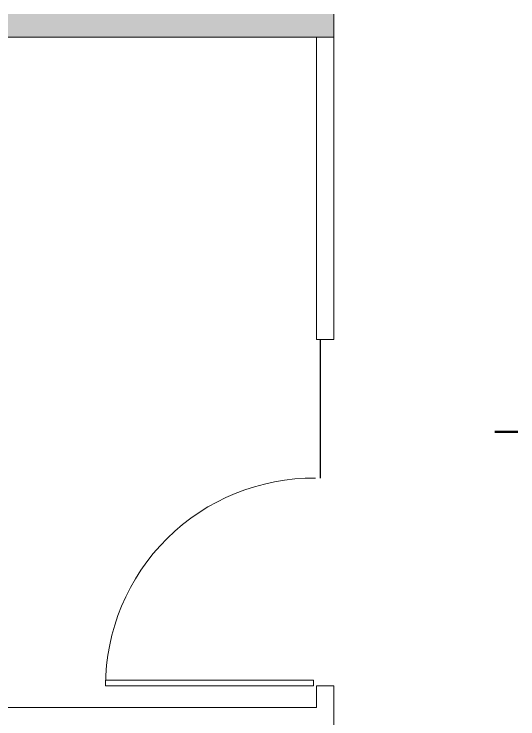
# Model space of a CAD drawing. Header units: inches. Extents: x 416 to 2283, y -56 to 1824.
# Drawn here: x 1743.8 to 1830.9, y 471.9 to 594 of the extents above; entities that cross this region are included whole.
import ezdxf

# ---------------------------------------------------------------- set-up
doc = ezdxf.new("R2010")
doc.units = ezdxf.units.IN
doc.header["$MEASUREMENT"] = 0
for name, color, linetype, lineweight in [('A-DOOR', 31, 'Continuous', 13), ('A-GLAZ', 151, 'Continuous', 13), ('A-WALL', 113, 'Continuous', 9), ('A-WALL-PATT', 111, 'Continuous', 13), ('I-WALL', 2, 'Continuous', 13), ('Orbis - Background_dwg', 8, 'Continuous', 9), ('Orbis_AR$0$A-Wall-Exst', 7, 'Continuous', 9)]:
    doc.layers.add(name, color=color, linetype=linetype, lineweight=lineweight)

# ---------------------------------------------------------------- blocks, each defined once
blk = doc.blocks.new('Door - Glass Single - Full Rail - Short Handle-7263213-Level XX  POWER _ SIGNAL')
at = {"layer": 'A-DOOR', "lineweight": 20}
for p, q in [((17, -2), (18, -2)), ((17, -38), (17, -2)), ((18, -2), (18, -38)), ((18, -38), (17, -38))]:
    blk.add_line(p, q, dxfattribs=at)
at = {"layer": 'A-DOOR', "lineweight": 9}
blk.add_arc((18, -2), 36, 179.5, 270, dxfattribs=at)
blk = doc.blocks.new('Frameless opening with glazing - 24_ x 84_-7275717-Level XX  POWER _ SIGNAL')
at = {"layer": 'A-GLAZ', "lineweight": 30}
blk.add_line((-13.5, -0.875), (10.5, -0.875), dxfattribs=at)
blk = doc.blocks.new('Orbis - Background_dwg-7329766-Level XX  POWER _ SIGNAL')
at = {"layer": 'Orbis_AR$0$A-Wall-Exst', "color": 50, "lineweight": 50}
blk.add_line((1830.93, 521.6), (1826.93, 521.6), dxfattribs=at)

msp = doc.modelspace()

# ---------------------------------------------------------------- hatches: boundary and pattern name
at = {"layer": 'A-WALL-PATT', "lineweight": 9}
msp.add_hatch(color=7, dxfattribs=at).paths.add_polyline_path([(1674.31, 589.98), (1799.09, 589.98), (1799.09, 593.98), (1650.8, 593.98), (1650.8, 589.98), (1669.43, 589.98)], flags=0)

# ---------------------------------------------------------------- linework, layer by layer
at = {"layer": 'A-WALL', "lineweight": 13}
msp.add_line((1799.09, 589.98), (1796.09, 589.98), dxfattribs=at)
at = {"layer": 'I-WALL', "color": 8, "lineweight": 20}
for p, q in [((1799.09, 589.98), (1799.09, 593.98)), ((1650.8, 589.98), (1796.09, 589.98))]:
    msp.add_line(p, q, dxfattribs=at)
at = {"layer": 'I-WALL'}
for p, q in [((1796.09, 589.98), (1796.09, 537.6)), ((1799.09, 537.6), (1799.09, 589.98)), ((1796.09, 537.6), (1799.09, 537.6)), ((1796.09, 477.6), (1796.09, 473.89)), ((1799.09, 477.6), (1796.09, 477.6)), ((1799.09, 467.6), (1799.09, 477.6)), ((1796.09, 473.89), (1650.8, 473.89))]:
    msp.add_line(p, q, dxfattribs=at)

# ---------------------------------------------------------------- block references
at = {"layer": 'A-DOOR', "rotation": 270}
msp.add_blockref('Door - Glass Single - Full Rail - Short Handle-7263213-Level XX  POWER _ SIGNAL', (1797.59, 495.6), dxfattribs=at)
at = {"layer": 'A-GLAZ', "rotation": 270}
msp.add_blockref('Frameless opening with glazing - 24_ x 84_-7275717-Level XX  POWER _ SIGNAL', (1797.59, 524.1), dxfattribs=at)
at = {"layer": 'Orbis - Background_dwg', "color": 7}
msp.add_blockref('Orbis - Background_dwg-7329766-Level XX  POWER _ SIGNAL', (0, 0), dxfattribs=at)

doc.saveas('drawing.dxf')
